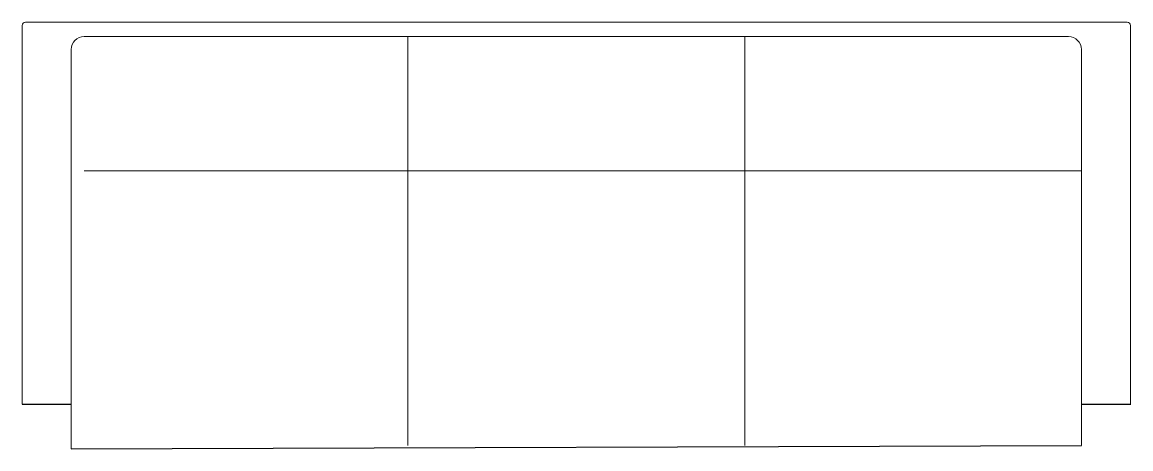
# Model space of a CAD drawing. Extents: x -42.5 to 42.5, y -16 to 16.8.
import ezdxf

# ---------------------------------------------------------------- set-up
doc = ezdxf.new("R2010")
doc.units = 0
doc.header["$MEASUREMENT"] = 0
doc.layers.add('seat', color=7, linetype='Continuous')

msp = doc.modelspace()

# ---------------------------------------------------------------- linework, layer by layer
at = {"layer": 'seat', "lineweight": 0}
for p, q in [((-42.5, 16.5), (-42.5, -12.581)), ((42.25, 16.75), (-42.25, 16.75)), ((42.5, 16.5), (42.5, -12.581)), ((-37.745, 15.644), (-11.915, 15.644)), ((-12.915, 15.644), (-12.915, -15.75)), ((-11.915, 15.644), (13.915, 15.644)), ((12.915, -15.75), (12.915, 15.644)), ((13.915, 15.644), (37.745, 15.644)), ((-38.745, 14.644), (-38.745, -15.75)), ((38.745, 14.644), (38.745, -15.75)), ((-38.75, -16), (-38.75, 13)), ((38.745, 5.346), (-37.745, 5.346))]:
    msp.add_line(p, q, dxfattribs=at)
at = {"layer": 'seat'}
for p, q in [((-42.5, -12.581), (-38.745, -12.581)), ((38.775, -12.581), (42.53, -12.581)), ((-38.75, -16), (38.745, -15.75))]:
    msp.add_line(p, q, dxfattribs=at)
at = {"layer": 'seat', "lineweight": 0}
for centre, radius, start, end in [((-42.25, 16.5), 0.25, 90, 180), ((42.25, 16.5), 0.25, 0, 90), ((-37.745, 14.644), 1, 90, 180), ((37.745, 14.644), 1, 0, 90), ((-38.5, 13), 0.25, 168.52166, 180)]:
    msp.add_arc(centre, radius, start, end, dxfattribs=at)

doc.saveas('drawing.dxf')
